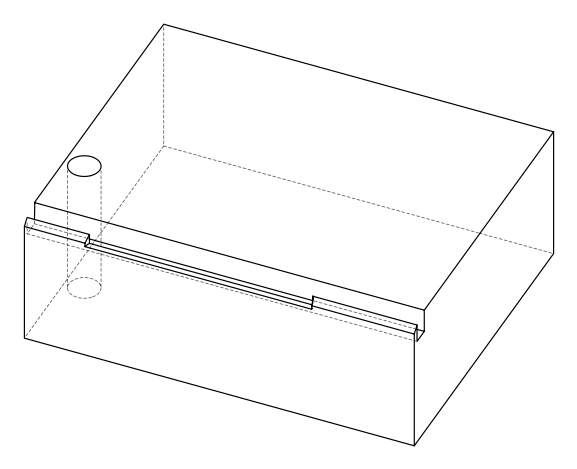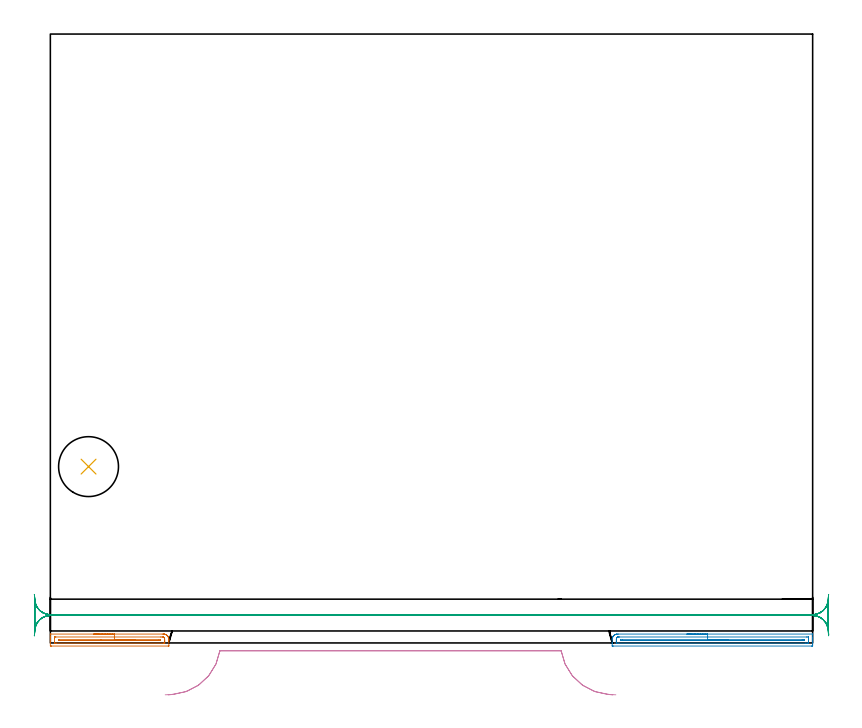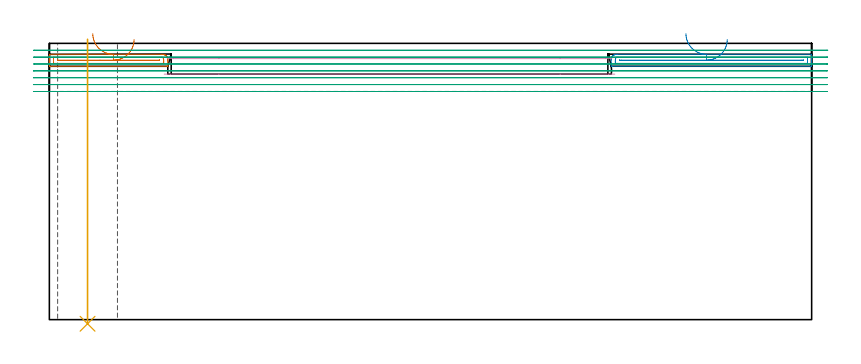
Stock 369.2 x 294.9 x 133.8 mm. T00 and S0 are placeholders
(PLAN: 5 operations, 3 tool changes, 16.9 min)
(1 AREA_MILL | FG_CHAMFER_SURFACE | UGT0205_001 | 1.52 min | 3922 mm3)
(2 AREA_MILL_1 | FG_CHAMFER_SURFACE_1 | UGT0205_001 | 2.47 min | 6368 mm3)
(3 MILL_RECTANGULAR_SLOT | SLOT_RECTANGULAR | UGT0201_133 | Follow Part, ap 3.75, ae 75% | 11.38 min | 130170 mm3)
(4 MILL_RECTANGULAR_SLOT_1 | SLOT_RECTANGULAR_1 | UGT0201_020 | Follow Part, ap 12.5, ae 75% | 1 min | 17902 mm3)
(5 INDEXABLE_INSERT_DRILL_THROUGH_HOLE_FROM_SOLID | STEP1HOLE | NXT0302_029 | 0.55 min | 88291 mm3)
(TOOL UGT0205_001 | Chamfer Mill 20 x 3 x 45 deg. | D20 FL50 Z2)
(TOOL UGT0201_133 | Carbide End Mill 15.0 | D15 FL30 Z4)
(TOOL UGT0201_020 | End mill 50 mm | D50 FL50 Z4)
(TOOL NXT0302_029 | Index. Insert Drill 29mm [880-D2900L32-05] | D29 PA176 FL145 Z2)
(OP 1 AREA_MILL)
G17 G21 G94 G90
T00 M6
G54
G17 G0 G90 X21.035 Y4.3 S1061 M3
G43 Z143.8 H0
Z138.5
G94 G1 X21.073 Z137.628 F250.
X21.187 Z136.763
X21.376 Z135.912
X21.638 Z135.08
X21.972 Z134.274
X22.375 Z133.5
X22.844 Z132.764
X23.375 Z132.072
X23.964 Z131.429
X24.607 Z130.839
X25.299 Z130.308
X26.035 Z129.839
X26.809 Z129.437
X27.615 Z129.103
X28.447 Z128.84
X29.299 Z128.652
X30.164 Z128.538
X31.035 Z128.5
X54.182 Y4.299 Z128.499
X54.84 Y4.298 Z128.492
X54.981 Y4.288 Z128.487
X54.996 Y4.286 Z128.486
X55.079 Y4.277 Z128.477
X55.158 Y4.266 Z128.466
X55.261 Y4.252 Z128.452
X55.363 Y4.236 Z128.435
X55.523 Y4.188 Z128.388
X55.607 Y4.164 Z128.362
X55.845 Y4.073 Z128.27
X55.908 Y4.042 Z128.239
X55.97 Y4.01 Z128.209
X56.086 Y3.951 Z128.15
X56.317 Y3.802 Z128.002
X56.419 Y3.72 Z127.919
X56.503 Y3.652 Z127.851
X56.53 Y3.627 Z127.826
X56.73 Y3.437 Z127.636
X56.737 Y3.43 Z127.629
X56.8 Y3.355 Z127.554
X56.808 Y3.345 Z127.544
X56.956 Y3.14 Z127.337
X57.077 Y2.938 Z127.138
X57.087 Y2.92 Z127.12
X57.108 Y2.876 Z127.076
X57.195 Y2.688 Z126.888
X57.275 Y2.449 Z126.648
X57.313 Y2.27 Z126.469
X57.365 Y2.021 Z126.22
X57.384 Y1.732 Z125.932
X57.393 Y1.565 Z125.764
X57.394 Y1.107 Z125.306
X57.395 Y0.53 Z124.725
X57.398 Y-1.21 Z122.987
X57.396 Y-1.492 Z122.706
X57.392 Y-1.494 Z122.703
X57.097 Y-1.5 Z122.7
X0.6
X0.305 Y-1.497 Z122.701
X0.01 Y-1.493 Z122.703
X0. Y-1.21 Z122.986
Y0.53 Z124.725
Y1.1 Z125.297
Y1.4 Z125.597
Y1.97 Z126.166
Y2.27 Z126.466
Y2.871 Z127.07
Y3.14 Z127.339
Y4.01 Z128.209
Y4.1 Z128.299
X0.004 Y4.202 Z128.394
X0.01 Y4.298 Z128.488
X0.154 Y4.3 Z128.5
X31.035
Y2.885 Z127.085
X53.493
X54.124 Y2.883 Z127.083
X54.39 Y2.881 Z127.081
X54.701 Y2.874 Z127.074
X54.781 Y2.864 Z127.064
X54.868 Y2.812 Z127.012
X55.016 Y2.688 Z126.888
X55.111 Y2.57 Z126.77
X55.189 Y2.445 Z126.645
X55.271 Y2.27 Z126.47
X55.353 Y1.941 Z126.141
X55.383 Y1.4 Z125.6
X55.392 Y0.897 Z125.097
X55.394 Y0.53 Z124.73
Y0.029 Z124.229
X55.389 Y-0.06 Z124.14
X55.387 Y-0.075 Z124.125
X55.358 Y-0.079 Z124.121
X55.28 Y-0.083 Z124.117
X55.016 Y-0.085 Z124.115
X54.755 Y-0.086 Z124.114
X3.016
X2.384 Y-0.085 Z124.115
X2.12 Y-0.083 Z124.117
X2.04 Y-0.079 Z124.121
X2.009 Y-0.075 Z124.125
X2.007 Y-0.059 Z124.141
X2.002 Y0.033 Z124.233
X2. Y2.27 Z126.47
X2.001 Y2.644 Z126.844
X2.005 Y2.769 Z126.969
X2.01 Y2.868 Z127.068
X2.017 Y2.88 Z127.08
X2.03 Y2.882 Z127.082
X2.069 Y2.883 Z127.083
X2.384 Y2.885 Z127.085
X2.645 Y2.886 Z127.086
X31.035 Y2.885 Z127.085
Y1.471 Z125.671
X53.232
X53.304 Y1.469 Z125.669
X53.352 Y1.466 Z125.666
X53.379 Y1.463 Z125.663
X53.38 Y1.45 Z125.65
X53.382 Y1.4 Z125.6
X53.37 Y1.335 Z125.535
X53.302 Y1.331 Z125.531
X53.232 Y1.33 Z125.53
X52.413 Y1.328 Z125.528
X4.168 Y1.329 Z125.529
X4.095 Y1.33 Z125.53
X4.047 Y1.332 Z125.532
X4.015 Y1.335 Z125.535
X4.01 Y1.347 Z125.547
X4.004 Y1.4 Z125.6
X4.003 Y1.441 Z125.641
X4.006 Y1.46 Z125.66
X4.009 Y1.464 Z125.664
X4.023 Y1.467 Z125.667
X4.096 Y1.471 Z125.671
X24.523
X31.035
X31.907 Z125.709
X32.772 Z125.823
X33.623 Z126.012
X34.455 Z126.274
X35.261 Z126.608
X36.035 Z127.011
X36.771 Z127.48
X37.463 Z128.011
X38.106 Z128.6
X38.696 Z129.243
X39.227 Z129.935
X39.695 Z130.671
X40.098 Z131.445
X40.432 Z132.251
X40.694 Z133.083
X40.883 Z133.935
X40.997 Z134.8
X41.035 Z135.671
G0 Z143.8
M5
M2
(OP 2 AREA_MILL_1)
G17 G21 G94 G90
T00 M6
G54
G17 G0 G90 X308.315 Y4.299 S1061 M3
G43 Z143.8 H0
Z138.499
G94 G1 X308.353 Z137.627 F250.
X308.467 Z136.762
X308.656 Z135.911
X308.918 Z135.079
X309.252 Z134.273
X309.655 Z133.499
X310.123 Z132.763
X310.654 Z132.071
X311.244 Z131.428
X311.887 Z130.839
X312.579 Z130.307
X313.315 Z129.839
X314.089 Z129.436
X314.895 Z129.102
X315.727 Z128.84
X316.578 Z128.651
X317.443 Z128.537
X318.315 Z128.499
X369.09 Y4.3 Z128.5
X369.19 Y4.297 Z128.489
X369.198 Y4.229 Z128.422
X369.2 Y4.156 Z128.355
Y2.701 Z126.899
Y2.27 Z126.466
Y2.055 Z126.251
Y1.4 Z125.597
Y1.185 Z125.382
Y0.53 Z124.723
Y-0.882 Z123.313
X369.197 Y-1.21 Z122.985
X369.19 Y-1.492 Z122.703
X368.94 Y-1.498 Z122.7
X368.646 Y-1.5
X272.654
X272.357 Y-1.498 Z122.702
X272.103 Y-1.491 Z122.706
X272.1 Y-1.424 Z122.773
X272.103 Y-0.34 Z123.856
X272.104 Y0.077 Z124.275
X272.107 Y1.565 Z125.764
X272.128 Y1.948 Z126.147
X272.132 Y2.015 Z126.213
X272.185 Y2.27 Z126.469
X272.224 Y2.454 Z126.653
X272.305 Y2.692 Z126.892
X272.358 Y2.804 Z127.004
X272.413 Y2.921 Z127.12
X272.458 Y2.996 Z127.195
X272.543 Y3.139 Z127.335
X272.654 Y3.292 Z127.49
X272.693 Y3.346 Z127.544
X272.766 Y3.43 Z127.627
X272.826 Y3.498 Z127.696
X272.993 Y3.651 Z127.85
X273.029 Y3.683 Z127.882
X273.099 Y3.736 Z127.935
X273.244 Y3.846 Z128.044
X273.477 Y3.984 Z128.183
X273.53 Y4.01 Z128.209
X273.72 Y4.103 Z128.299
X273.925 Y4.175 Z128.372
X274.087 Y4.221 Z128.421
X274.137 Y4.236 Z128.435
X274.246 Y4.252 Z128.452
X274.375 Y4.271 Z128.47
X274.617 Y4.295 Z128.493
X275.262 Y4.298 Z128.498
X318.315 Y4.299 Z128.499
Y2.885 Z127.085
X366.239
X366.868 Y2.884 Z127.084
X367.132 Y2.881 Z127.081
X367.177 Y2.879 Z127.079
X367.19 Y2.865 Z127.065
X367.196 Y2.819 Z127.019
X367.199 Y2.27 Z126.47
X367.2 Y1.945 Z126.145
Y1.4 Z125.6
Y1.075 Z125.275
X367.197 Y0.53 Z124.73
X367.191 Y0.213 Z124.413
X367.173 Y-0.079 Z124.121
X366.868 Y-0.083 Z124.117
X366.607 Y-0.085 Z124.115
X365.979 Y-0.086 Z124.114
X365.72
X275.061
X274.432 Y-0.084 Z124.116
X274.168 Y-0.081 Z124.119
X274.126 Y-0.079 Z124.121
X274.113 Y-0.066 Z124.134
X274.107 Y-0.022 Z124.178
X274.106 Y0.53 Z124.73
X274.107 Y0.848 Z125.048
X274.117 Y1.4 Z125.6
X274.125 Y1.7 Z125.9
X274.155 Y1.974 Z126.174
X274.229 Y2.27 Z126.47
X274.29 Y2.409 Z126.609
X274.432 Y2.632 Z126.832
X274.611 Y2.798 Z126.998
X274.717 Y2.861 Z127.061
X274.775 Y2.876 Z127.076
X274.851 Y2.878 Z127.078
X275.007 Y2.881 Z127.081
X275.321 Y2.883 Z127.083
X275.582 Y2.884 Z127.084
X318.315 Y2.885 Z127.085
Y1.471 Z125.671
X364.129
X365.019 Y1.47 Z125.67
X365.09 Y1.468 Z125.668
X365.161 Y1.464 Z125.664
X365.191 Y1.459 Z125.659
X365.194 Y1.435 Z125.635
Y1.4 Z125.6
X365.19 Y1.348 Z125.548
X365.181 Y1.335 Z125.535
X365.159 Y1.332 Z125.532
X365.09 Y1.331 Z125.531
X364.275 Y1.328 Z125.528
X277.099
X276.281 Y1.33 Z125.53
X276.21 Y1.332 Z125.532
X276.139 Y1.335 Z125.535
X276.116 Y1.344 Z125.544
X276.113 Y1.367 Z125.567
Y1.4 Z125.6
X276.119 Y1.448 Z125.648
X276.123 Y1.464 Z125.664
X276.142 Y1.466 Z125.666
X276.21 Y1.468 Z125.668
X277.027 Y1.47 Z125.67
X318.315 Y1.471 Z125.671
X319.187 Z125.709
X320.051 Z125.823
X320.903 Z126.011
X321.735 Z126.274
X322.541 Z126.608
X323.315 Z127.01
X324.051 Z127.479
X324.743 Z128.01
X325.386 Z128.6
X325.975 Z129.243
X326.506 Z129.935
X326.975 Z130.671
X327.378 Z131.445
X327.712 Z132.251
X327.974 Z133.083
X328.163 Z133.934
X328.277 Z134.799
X328.315 Z135.671
G0 Z143.8
M5
M2
(OP 3 MILL_RECTANGULAR_SLOT)
G17 G21 G94 G90
T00 M6
G54
G17 G0 G90 X376.938 Y23.518 S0 M3
G43 Z143.8 H0
Z130.471
G94 G1 X376.67 Y20.53 F250.
G2 X369.2 Y13.7 R7.5 F500.
G1 X0.
G2 X-7.47 Y20.53 R7.5
G1 X-7.5
Y7.771
G3 X-7.449 Y6.896 R7.5
G1 X-7.419 Y6.9
G2 X0. Y13.3 R7.5
G1 X369.2
G2 X376.619 Y6.9 R7.5
G1 X377.059 Y3.932 F250.
G0 X376.938 Y23.518 Z127.143
G1 X376.67 Y20.53
G2 X369.2 Y13.7 R7.5 F500.
G1 X0.
G2 X-7.47 Y20.53 R7.5
G1 X-7.5
Y6.47
X-7.47
G2 X0. Y13.3 R7.5
G1 X369.2
G2 X376.67 Y6.47 R7.5
G1 X376.938 Y3.482 F250.
G0 Y23.518 Z123.814
G1 X376.67 Y20.53
G2 X369.2 Y13.7 R7.5 F500.
G1 X0.
G2 X-7.47 Y20.53 R7.5
G1 X-7.5
Y6.47
X-7.47
G2 X0. Y13.3 R7.5
G1 X369.2
G2 X376.67 Y6.47 R7.5
G1 X376.938 Y3.482 F250.
G0 Z143.8
X-7.738
Z120.486
G1 X-7.47 Y6.47
G2 X0. Y13.3 R7.5 F500.
G1 X369.2
G2 X376.67 Y6.47 R7.5
G1 X376.7
Y20.53
X376.67
G2 X369.2 Y13.7 R7.5
G1 X0.
G2 X-7.47 Y20.53 R7.5
G1 X-7.738 Y23.518 F250.
G0 Y3.482 Z117.157
G1 X-7.47 Y6.47
G2 X0. Y13.3 R7.5 F500.
G1 X369.2
G2 X376.67 Y6.47 R7.5
G1 X376.7
Y20.53
X376.67
G2 X369.2 Y13.7 R7.5
G1 X0.
G2 X-7.47 Y20.53 R7.5
G1 X-7.738 Y23.518 F250.
G0 Y3.482 Z113.829
G1 X-7.47 Y6.47
G2 X0. Y13.3 R7.5 F500.
G1 X369.2
G2 X376.67 Y6.47 R7.5
G1 X376.7
Y20.53
X376.67
G2 X369.2 Y13.7 R7.5
G1 X0.
G2 X-7.47 Y20.53 R7.5
G1 X-7.738 Y23.518 F250.
G0 Y3.482 Z110.5
G1 X-7.47 Y6.47
G2 X0. Y13.3 R7.5 F500.
G1 X369.2
G2 X376.67 Y6.47 R7.5
G1 X376.7
Y20.53
X376.67
G2 X369.2 Y13.7 R7.5
G1 X0.
G2 X-7.47 Y20.53 R7.5
G1 X-7.738 Y23.518 F250.
G0 Z143.8
M5
M2
(OP 4 MILL_RECTANGULAR_SLOT_1)
G17 G21 G94 G90
T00 M6
G54
G17 G0 G90 X272.424 Y-25.177 S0 M3
G43 Z143.906 H0
Z126.403
G94 G1 X269.441 Y-24.858 F250.
G2 X247.39 Y-3.8 R25. F500.
G1 X82.11
G2 X60.059 Y-24.858 R25.
G1 X57.076 Y-25.177 F250.
G0 X273.872 Y-25.117 Z118.9
G1 X270.876 Y-24.97
G2 X247.39 Y-3.8 R25. F500.
G1 X82.11
G2 X58.624 Y-24.97 R25.
G1 X55.628 Y-25.117 F250.
G0 Z143.906
M5
M2
(OP 5 INDEXABLE_INSERT_DRILL_THROUGH_HOLE_FROM_SOLID)
G17 G21 G94 G90
T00 M6
G54
G17 G0 G90 X18.5 Y85.4 S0 M3
G43 Z143.8 H1
G94 G81 G98 Z-2.006 F250. R135.8
G80
M5
M2
